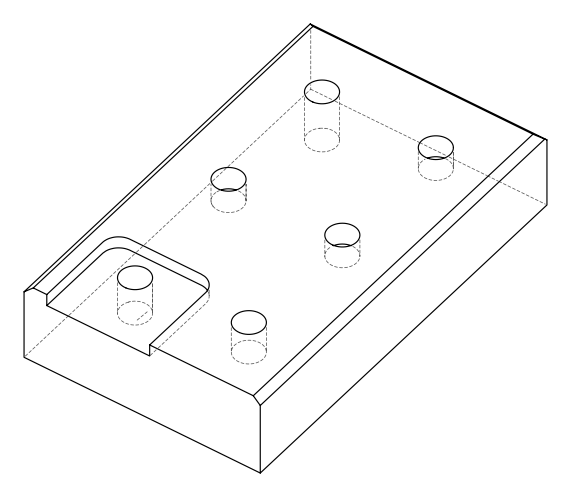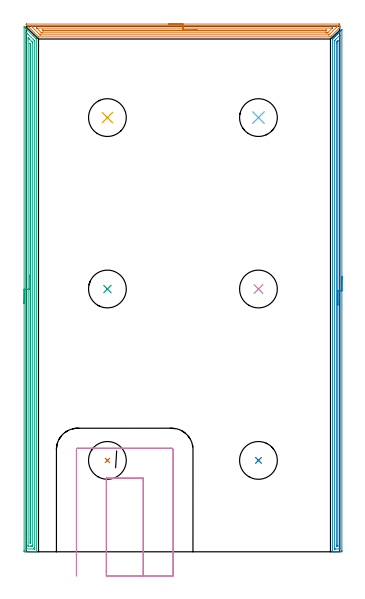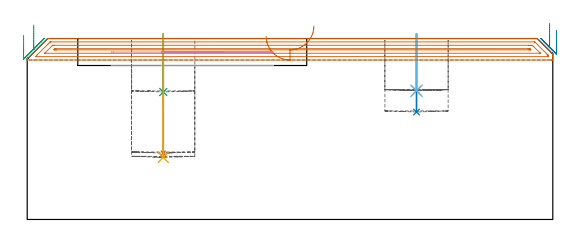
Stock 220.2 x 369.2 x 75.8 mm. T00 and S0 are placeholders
(PLAN: 10 operations, 2 tool changes, 30.6 min)
(1 INDEXABLE_INSERT_DRILL_BLIND_HOLE_FROM_SOLID | STEP1POCKET | NXT0302_024 | 0.16 min | 26280 mm3)
(2 INDEXABLE_INSERT_DRILL_BLIND_HOLE_FROM_SOLID_1 | STEP1POCKET_1 | NXT0302_024 | 0.13 min | 16802 mm3)
(3 INDEXABLE_INSERT_DRILL_BLIND_HOLE_FROM_SOLID_2 | STEP1POCKET_2 | NXT0302_024 | 0.1 min | 12171 mm3)
(4 INDEXABLE_INSERT_DRILL_BLIND_HOLE_FROM_SOLID_3 | STEP1POCKET_3 | NXT0302_024 | 0.1 min | 11843 mm3)
(5 INDEXABLE_INSERT_DRILL_BLIND_HOLE_FROM_SOLID_4 | STEP1POCKET_4 | NXT0302_024 | 0.21 min | 27274 mm3)
(6 INDEXABLE_INSERT_DRILL_BLIND_HOLE_FROM_SOLID_5 | STEP1POCKET_5 | NXT0302_024 | 0.1 min | 11897 mm3)
(7 AREA_MILL | FG_CHAMFER_SURFACE | UGT0205_001 | 7.01 min | 8919 mm3)
(8 AREA_MILL_1 | FG_CHAMFER_SURFACE_1 | UGT0205_001 | 8.9 min | 7656 mm3)
(9 AREA_MILL_2 | FG_CHAMFER_SURFACE_2 | UGT0205_001 | 11.82 min | 13430 mm3)
(10 MILL_SLOT | SLOT_PARTIAL_RECTANGULAR | UGT0201_006 | Follow Part, ap 7, ae 75% | 2.07 min | 86754 mm3)
(TOOL NXT0302_024 | Index. Insert Drill 26.5mm [880-D2650L32-03] | D26.5 PA176 FL80 Z2)
(TOOL UGT0205_001 | Chamfer Mill 20 x 3 x 45 deg. | D20 FL50 Z2)
(TOOL UGT0201_006 | End Mill 28 mm | D28 FL25 Z2)
(OP 1 INDEXABLE_INSERT_DRILL_BLIND_HOLE_FROM_SOLID)
G17 G21 G94 G90
T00 M6
G54
G17 G0 G90 X57. Y64.2 S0 M3
G43 Z85.8 H1
G94 G81 G98 Z27.8 F250. R66.5
G80
M5
M2
(OP 2 INDEXABLE_INSERT_DRILL_BLIND_HOLE_FROM_SOLID_1)
G17 G21 G94 G90
T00 M6
G54
G17 G0 G90 X163.1 Y64.2 S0 M3
G43 Z85.8 H1
G94 G81 G98 Z45. F250. R77.8
G80
M5
M2
(OP 3 INDEXABLE_INSERT_DRILL_BLIND_HOLE_FROM_SOLID_2)
G17 G21 G94 G90
T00 M6
G54
G17 G0 G90 X57. Y184.6 S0 M3
G43 Z85.8 H1
G94 G81 G98 Z53.4 F250. R77.8
G80
M5
M2
(OP 4 INDEXABLE_INSERT_DRILL_BLIND_HOLE_FROM_SOLID_3)
G17 G21 G94 G90
T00 M6
G54
G17 G0 G90 X163.1 Y184.6 S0 M3
G43 Z85.8 H1
G94 G81 G98 Z54. F250. R77.8
G80
M5
M2
(OP 5 INDEXABLE_INSERT_DRILL_BLIND_HOLE_FROM_SOLID_4)
G17 G21 G94 G90
T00 M6
G54
G17 G0 G90 X57. Y305. S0 M3
G43 Z85.8 H1
G94 G81 G98 Z26. F250. R77.8
G80
M5
M2
(OP 6 INDEXABLE_INSERT_DRILL_BLIND_HOLE_FROM_SOLID_5)
G17 G21 G94 G90
T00 M6
G54
G17 G0 G90 X163.1 Y305. S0 M3
G43 Z85.8 H1
G94 G81 G98 Z53.9 F250. R77.8
G80
M5
M2
(OP 7 AREA_MILL)
G17 G21 G94 G90
T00 M6
G54
G17 G0 G90 X100.1 Y370.7 S1061 M3
G43 Z85.8 H0
Z76.8
G94 G1 X100.138 Z75.928 F250.
X100.252 Z75.063
X100.441 Z74.212
X100.703 Z73.38
X101.037 Z72.574
X101.44 Z71.8
X101.908 Z71.064
X102.44 Z70.372
X103.029 Z69.729
X103.672 Z69.139
X104.364 Z68.608
X105.1 Z68.14
X105.874 Z67.737
X106.68 Z67.403
X107.512 Z67.141
X108.364 Z66.952
X109.228 Z66.838
X110.1 Z66.8
X219.577
X219.766 Y370.698 Z66.802
X220.198 Y370.691 Z66.805
X220.2 Y370.535 Z66.962
Y369.301 Z68.194
Y368.495 Z69.004
Y368.415 Z69.083
X220.198 Y368.212 Z69.286
X220.196 Y368.198 Z69.3
X220.193 Y368.193 Z69.305
X220.173 Y368.172 Z69.326
X219.974 Y367.972 Z69.524
X219.529 Y367.529 Z69.971
X214.215 Y362.215 Z75.285
X213.812 Y361.812 Z75.685
X213.703 Y361.705 Z75.791
X213.322 Y361.7 Z75.8
X8.666
X8.605 Y361.705 Z75.791
X8.575 Y361.727 Z75.77
X8.456 Y361.844 Z75.656
X0.113 Y370.186 Z67.311
X0.008 Y370.293 Z67.203
X0.003 Y370.311 Z67.186
X0. Y370.587 Z66.908
X0.002 Y370.692 Z66.806
X0.048 Y370.695 Z66.805
X0.176 Y370.7 Z66.8
X110.1
Y369.286 Z68.214
X218.012 Y369.285 Z68.215
X218.116 Y369.284 Z68.216
X218.167 Y369.281 Z68.219
X218.186 Y369.28 Z68.221
X218.19 Y369.266 Z68.234
X218.195 Y369.151 Z68.349
X218.199 Y368.895 Z68.605
X218.197 Y368.748 Z68.752
X218.194 Y368.683 Z68.817
X218.19 Y368.654 Z68.846
X218.173 Y368.634 Z68.866
X217.964 Y368.415 Z69.085
X217.878 Y368.328 Z69.172
X217.79 Y368.239 Z69.261
X213.321 Y363.771 Z73.729
X212.981 Y363.437 Z74.063
X212.791 Y363.253 Z74.247
X212.642 Y363.121 Z74.379
X212.428 Y363.115 Z74.385
X212.413 Y363.114 Z74.386
X9.999 Y363.115 Z74.385
X9.779 Y363.116 Z74.384
X9.67 Y363.119 Z74.381
X9.647 Y363.121 Z74.379
X9.621 Y363.141 Z74.359
X9.56 Y363.194 Z74.306
X8.764 Y363.985 Z73.515
X4.198 Y368.552 Z68.948
X3.563 Y369.195 Z68.305
X3.49 Y369.272 Z68.228
X3.486 Y369.28 Z68.22
X3.501 Y369.281 Z68.219
X3.553 Y369.284 Z68.216
X3.768 Y369.285 Z68.215
X110.1 Y369.286 Z68.214
Y367.872 Z69.628
X214.763 Y367.871 Z69.629
X214.841 Y367.87 Z69.63
X214.915 Y367.867 Z69.633
X214.953 Y367.864 Z69.636
X214.933 Y367.839 Z69.661
X214.899 Y367.8 Z69.7
X214.868 Y367.768 Z69.732
X214.63 Y367.529 Z69.971
X211.971 Y364.871 Z72.629
X211.751 Y364.656 Z72.844
X211.673 Y364.584 Z72.916
X211.616 Y364.535 Z72.965
X211.534 Y364.534 Z72.966
X210.985 Y364.53 Z72.97
X210.64 Y364.529 Z72.971
X210.092 Y364.528 Z72.972
X11.347 Y364.529 Z72.971
X10.796 Y364.532 Z72.968
X10.714 Y364.535 Z72.965
X10.673 Y364.538 Z72.962
X10.586 Y364.62 Z72.88
X10.453 Y364.747 Z72.753
X7.671 Y367.529 Z69.971
X7.571 Y367.63 Z69.87
X7.382 Y367.828 Z69.672
X7.345 Y367.868 Z69.632
X7.349
X7.377 Y367.87 Z69.63
X7.427 Y367.871 Z69.629
X110.1 Y367.872 Z69.628
Y366.457 Z71.043
X210.142
X210.64 Y366.456 Z71.044
X210.83 Y366.455 Z71.045
X211.056 Y366.451 Z71.049
X210.963 Y366.323 Z71.177
X210.796 Y366.152 Z71.348
X210.64 Y365.994 Z71.506
X210.59 Y365.951 Z71.549
X210.548 Y365.948 Z71.552
X210.451 Y365.945 Z71.555
X210.266 Y365.943 Z71.557
X209.747
X11.974
X11.818 Y365.945 Z71.555
X11.74 Y365.947 Z71.553
X11.724 Y365.949 Z71.551
X11.682 Y365.978 Z71.522
X11.55 Y366.105 Z71.395
X11.347 Y366.306 Z71.194
X11.246 Y366.415 Z71.085
X11.229 Y366.451 Z71.049
X11.347 Y366.453 Z71.047
X11.535 Y366.456 Z71.044
X11.721 Y366.457 Z71.043
X12.241
X110.1
X110.972 Z71.081
X111.836 Z71.195
X112.688 Z71.383
X113.52 Z71.646
X114.326 Z71.98
X115.1 Z72.382
X115.836 Z72.851
X116.528 Z73.382
X117.171 Z73.972
X117.76 Z74.615
X118.292 Z75.307
X118.76 Z76.043
X119.163 Z76.816
X119.497 Z77.622
X119.759 Z78.454
X119.948 Z79.306
X120.062 Z80.171
X120.1 Z81.043
G0 Z85.8
M5
M2
(OP 8 AREA_MILL_1)
G17 G21 G94 G90
T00 M6
G54
G17 G0 G90 X221.7 Y193.35 S1061 M3
G43 Z85.8 H0
Z79.3
G94 G1 Y193.312 Z78.428 F250.
Y193.198 Z77.564
Y193.009 Z76.712
Y192.747 Z75.88
Y192.413 Z75.074
Y192.01 Z74.3
Y191.542 Z73.564
Y191.01 Z72.872
Y190.421 Z72.229
Y189.778 Z71.64
Y189.086 Z71.109
Y188.35 Z70.64
Y187.576 Z70.237
Y186.77 Z69.903
Y185.938 Z69.641
Y185.086 Z69.452
Y184.222 Z69.338
Y183.35 Z69.3
Y0.934
X221.699 Y0.621 Z69.301
X221.693 Y0.047 Z69.304
X221.691 Y0.008 Z69.306
X221.122 Y0. Z69.875
X218.45 Z72.545
X217.016 Z73.981
X216.669 Z74.326
X215.975 Z75.024
X215.65 Z75.349
X215.252 Z75.739
X215.203 Y0.01 Z75.788
X215.2 Y0.174 Z75.8
Y359.825
X215.205 Y360.203 Z75.791
X215.317 Y360.318 Z75.681
X215.778 Y360.78 Z75.218
X215.839 Y360.839 Z75.16
X216.015 Y361.016 Z74.984
X216.075 Y361.077 Z74.921
X216.135 Y361.135 Z74.864
X216.313 Y361.314 Z74.686
X216.372 Y361.374 Z74.625
X216.431 Y361.431 Z74.568
X216.611 Y361.612 Z74.388
X216.669 Y361.67 Z74.328
X216.726 Y361.727 Z74.273
X216.909 Y361.909 Z74.09
X216.966 Y361.967 Z74.031
X217.022 Y362.023 Z73.977
X217.207 Y362.207 Z73.792
X217.263 Y362.264 Z73.734
X217.318 Y362.319 Z73.681
X217.505 Y362.505 Z73.494
X217.559 Y362.561 Z73.437
X217.614 Y362.614 Z73.385
X217.802 Y362.803 Z73.196
X217.856 Y362.858 Z73.141
X217.91 Y362.91 Z73.089
X218.1 Y363.101 Z72.899
X218.153 Y363.155 Z72.844
X218.206 Y363.206 Z72.793
X218.398 Y363.399 Z72.601
X218.448 Y363.45 Z72.548
X218.501 Y363.502 Z72.498
X218.696 Y363.697 Z72.303
X218.747 Y363.748 Z72.25
X218.797 Y363.798 Z72.202
X218.994 Y363.994 Z72.005
X219.044 Y364.045 Z71.953
X219.093 Y364.094 Z71.906
X219.292 Y364.292 Z71.707
X219.34 Y364.342 Z71.657
X219.389 Y364.39 Z71.61
X219.59 Y364.59 Z71.409
X219.637 Y364.639 Z71.36
X219.685 Y364.685 Z71.314
X219.887 Y364.888 Z71.112
X219.934 Y364.936 Z71.063
X219.981 Y364.981 Z71.018
X220.185 Y365.186 Z70.814
X220.231 Y365.232 Z70.766
X220.276 Y365.277 Z70.722
X220.483 Y365.484 Z70.516
X220.528 Y365.529 Z70.469
X220.572 Y365.573 Z70.427
X220.781 Y365.781 Z70.218
X220.825 Y365.826 Z70.173
X221.122 Y366.123 Z69.876
X221.247 Y366.247 Z69.753
X221.377 Y366.377 Z69.623
X221.567 Y366.568 Z69.431
X221.678 Y366.675 Z69.32
X221.694 Y366.683 Z69.303
X221.699 Y366.675 Z69.299
X221.7 Y366.466 Z69.3
Y183.35
X220.286 Z70.714
Y2.353
X220.285 Y2.298 Z70.715
X220.282 Y2.188 Z70.718
X220.275 Y2.01 Z70.725
X220.231 Y2.008 Z70.769
X219.746 Y2.001 Z71.254
X217.075 Y2. Z73.925
X216.669 Y2.003 Z74.331
X216.643 Y2.006 Z74.357
X216.631 Y2.009 Z74.369
X216.621 Y2.027 Z74.379
X216.614 Y2.408 Z74.386
X216.615 Y358.985 Z74.385
X216.617 Y359.041 Z74.383
X216.621 Y359.146 Z74.379
X216.669 Y359.207 Z74.331
X216.973 Y359.519 Z74.027
X217.274 Y359.825 Z73.726
X219.955 Y362.505 Z71.045
X220.094 Y362.642 Z70.906
X220.231 Y362.774 Z70.769
X220.271 Y362.81 Z70.729
X220.279 Y362.669 Z70.721
X220.284 Y362.56 Z70.716
X220.285 Y362.505 Z70.715
X220.286 Y362.45 Z70.714
Y183.35
X218.871 Z72.129
Y4.195
X218.869 Y4.089 Z72.131
X218.867 Y4.037 Z72.133
X218.865 Y4.018 Z72.135
X218.837 Y4.01 Z72.163
X218.642 Y4.002 Z72.358
X218.45 Y4.001 Z72.55
X218.256 Y4.003 Z72.744
X218.127 Y4.007 Z72.873
X218.035 Y4.012 Z72.965
X218.033 Y4.055 Z72.967
X218.031 Y4.195 Z72.969
X218.029 Y4.617 Z72.971
Y357.144
X218.031 Y357.564 Z72.969
X218.035 Y358.037 Z72.965
X218.046 Y358.135 Z72.954
X218.11 Y358.205 Z72.89
X218.195 Y358.293 Z72.805
X218.45 Y358.551 Z72.55
X218.64 Y358.741 Z72.36
X218.83 Y358.931 Z72.17
X218.845 Y358.944 Z72.155
X218.854 Y358.95 Z72.146
X218.864 Y358.953 Z72.136
X218.867 Y358.946 Z72.133
X218.869 Y358.931 Z72.131
X218.871 Y358.685 Z72.129
Y358.508
Y183.35
Y182.478 Z72.167
Y181.614 Z72.28
Y180.762 Z72.469
Y179.93 Z72.732
Y179.124 Z73.065
Y178.35 Z73.468
Y177.614 Z73.937
Y176.922 Z74.468
Y176.279 Z75.057
Y175.69 Z75.701
Y175.158 Z76.393
Y174.69 Z77.129
Y174.287 Z77.902
Y173.953 Z78.708
Y173.691 Z79.54
Y173.502 Z80.392
Y173.388 Z81.257
Y173.35 Z82.129
G0 Z85.8
M5
M2
(OP 9 AREA_MILL_2)
G17 G21 G94 G90
T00 M6
G54
G17 G0 G90 X-1.5 Y174.4 S1061 M3
G43 Z85.8 H0
Z77.2
G94 G1 Y174.438 Z76.328 F250.
Y174.552 Z75.464
Y174.741 Z74.612
Y175.003 Z73.78
Y175.337 Z72.974
Y175.74 Z72.2
Y176.208 Z71.464
Y176.74 Z70.772
Y177.329 Z70.129
Y177.972 Z69.54
Y178.664 Z69.009
Y179.4 Z68.54
Y180.174 Z68.137
Y180.98 Z67.803
Y181.812 Z67.541
Y182.663 Z67.352
Y183.528 Z67.238
Y184.4 Z67.2
X-1.499 Y368.765 Z67.199
X-1.494 Y368.783 Z67.204
X-1.469 Y368.765 Z67.229
X-1.304 Y368.604 Z67.395
X-1.23 Y368.53 Z67.47
X-1.057 Y368.357 Z67.643
X-0.868 Y368.169 Z67.83
X-0.7 Y368.003 Z67.994
X-0.539 Y367.84 Z68.158
X-0.421 Y367.722 Z68.277
X-0.263 Y367.565 Z68.432
X-0.111 Y367.412 Z68.587
X0.026 Y367.275 Z68.724
X0.175 Y367.127 Z68.87
X0.317 Y366.984 Z69.015
X0.473 Y366.828 Z69.171
X0.612 Y366.69 Z69.308
X4.944 Y362.357 Z73.643
X6.763 Y360.537 Z75.463
X7.058 Y360.24 Z75.754
X7.096 Y360.194 Z75.79
X7.1 Y360.121 Z75.8
Y0.184
X7.097 Y0.01 Z75.789
X6.954 Y0.003 Z75.646
X6.803 Y0. Z75.502
X6.581 Z75.281
X5.863 Z74.558
X4.628 Z73.325
X3.238 Z71.933
X-1.062 Z67.636
X-1.138 Y0.002 Z67.56
X-1.493 Y0.01 Z67.205
X-1.496 Y0.264 Z67.202
X-1.499 Y0.631 Z67.201
X-1.5 Y1.001 Z67.2
Y184.4
X-0.086 Z68.614
X-0.085 Y364.411 Z68.615
X-0.084 Y364.592 Z68.616
X-0.081 Y364.812 Z68.619
X-0.079 Y364.906 Z68.621
X-0.027 Y364.866 Z68.673
X0.255 Y364.592 Z68.955
X0.612 Y364.237 Z69.312
X1.152 Y363.698 Z69.852
X4.988 Y359.862 Z73.688
X5.621 Y359.227 Z74.321
X5.663 Y359.177 Z74.363
X5.679 Y359.155 Z74.379
X5.681 Y359.137 Z74.381
X5.684 Y359.048 Z74.384
X5.685 Y358.87 Z74.385
X5.686 Y358.513 Z74.386
Y2.6
X5.685 Y2.419 Z74.385
X5.681 Y2.063 Z74.381
X5.679 Y2.021 Z74.379
X5.674 Y2.01 Z74.374
X5.644 Y2.007 Z74.344
X5.535 Y2.003 Z74.235
X5.398 Y2. Z74.098
X0.147 Z68.847
X-0.028 Y2.003 Z68.672
X-0.063 Y2.006 Z68.637
X-0.076 Y2.009 Z68.624
X-0.079 Y2.019 Z68.621
X-0.082 Y2.061 Z68.618
X-0.085 Y2.238 Z68.615
X-0.086 Y184.4 Z68.614
X1.328 Z70.028
X1.329 Y360.283 Z70.029
X1.334 Y361.015 Z70.034
X1.335 Y361.035 Z70.035
X1.375 Y361.015 Z70.075
X1.487 Y360.909 Z70.187
X2.28 Y360.121 Z70.98
X2.363 Y360.038 Z71.063
X4.068 Y358.332 Z72.768
X4.113 Y358.287 Z72.813
X4.214 Y358.179 Z72.914
X4.262 Y358.127 Z72.962
X4.266 Y357.925 Z72.966
X4.27 Y357.601 Z72.97
X4.271 Y357.438 Z72.971
X4.272 Y357.276 Z72.972
X4.271 Y4.94 Z72.971
X4.267 Y4.208 Z72.967
X4.265 Y4.052 Z72.965
X4.259 Y4.01 Z72.959
X4.214 Y4.007 Z72.914
X4.113 Y4.004 Z72.813
X3.441 Y4. Z72.141
X3.238 Z71.938
X1.691 Z70.391
X1.487 Y4.001 Z70.187
X1.42 Y4.002 Z70.12
X1.366 Y4.006 Z70.066
X1.336 Y4.01 Z70.036
X1.335 Y4.046 Z70.035
X1.331 Y4.208 Z70.031
X1.329 Y4.369 Z70.029
X1.328 Y184.4 Z70.028
X2.743 Z71.443
Y356.932
X2.745 Y357.048 Z71.445
X2.748 Y357.108 Z71.448
X2.754 Y357.185 Z71.454
X2.796 Y357.144 Z71.496
X2.846 Y357.093 Z71.546
X2.85 Y357.048 Z71.55
X2.854 Y356.936 Z71.554
X2.857 Y356.544 Z71.557
Y356.427
Y6.385
X2.856 Y6.326 Z71.556
X2.854 Y6.209 Z71.554
X2.847 Y6.01 Z71.547
X2.8 Y6.009 Z71.5
X2.753 Y6.01 Z71.453
X2.746 Y6.209 Z71.446
X2.744 Y6.326 Z71.444
X2.743 Y12.061 Z71.443
Y184.4
Y185.272 Z71.481
Y186.136 Z71.595
Y186.988 Z71.783
Y187.82 Z72.046
Y188.626 Z72.38
Y189.4 Z72.782
Y190.136 Z73.251
Y190.828 Z73.782
Y191.471 Z74.372
Y192.06 Z75.015
Y192.591 Z75.707
Y193.06 Z76.443
Y193.463 Z77.217
Y193.797 Z78.023
Y194.059 Z78.855
Y194.248 Z79.706
Y194.362 Z80.571
Y194.4 Z81.443
G0 Z85.8
M5
M2
(OP 10 MILL_SLOT)
G17 G21 G94 G90
T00 M6
G54
G17 G0 G90 X82.1 Y-17. S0 M3
G43 Z85.8 H0
Z70.15
G94 G1 Y-14. F250.
Y51.8 F500.
X56.2
Y-14.
Y-17. F250.
X103.1
Y-14.
Y71.8 F500.
G3 X102.1 Y72.8 R1.
G1 X36.2
G3 X35.2 Y71.8 R1.
G1 Y-14.
Y-17. F250.
G0 X82.1 Z64.5
G1 Y-14.
Y51.8 F500.
X56.2
Y-14.
Y-17. F250.
X103.1
Y-14.
Y71.8 F500.
G3 X102.1 Y72.8 R1.
G1 X36.2
G3 X35.2 Y71.8 R1.
G1 Y-14.
Y-17. F250.
G0 Z85.8
M5
M2
